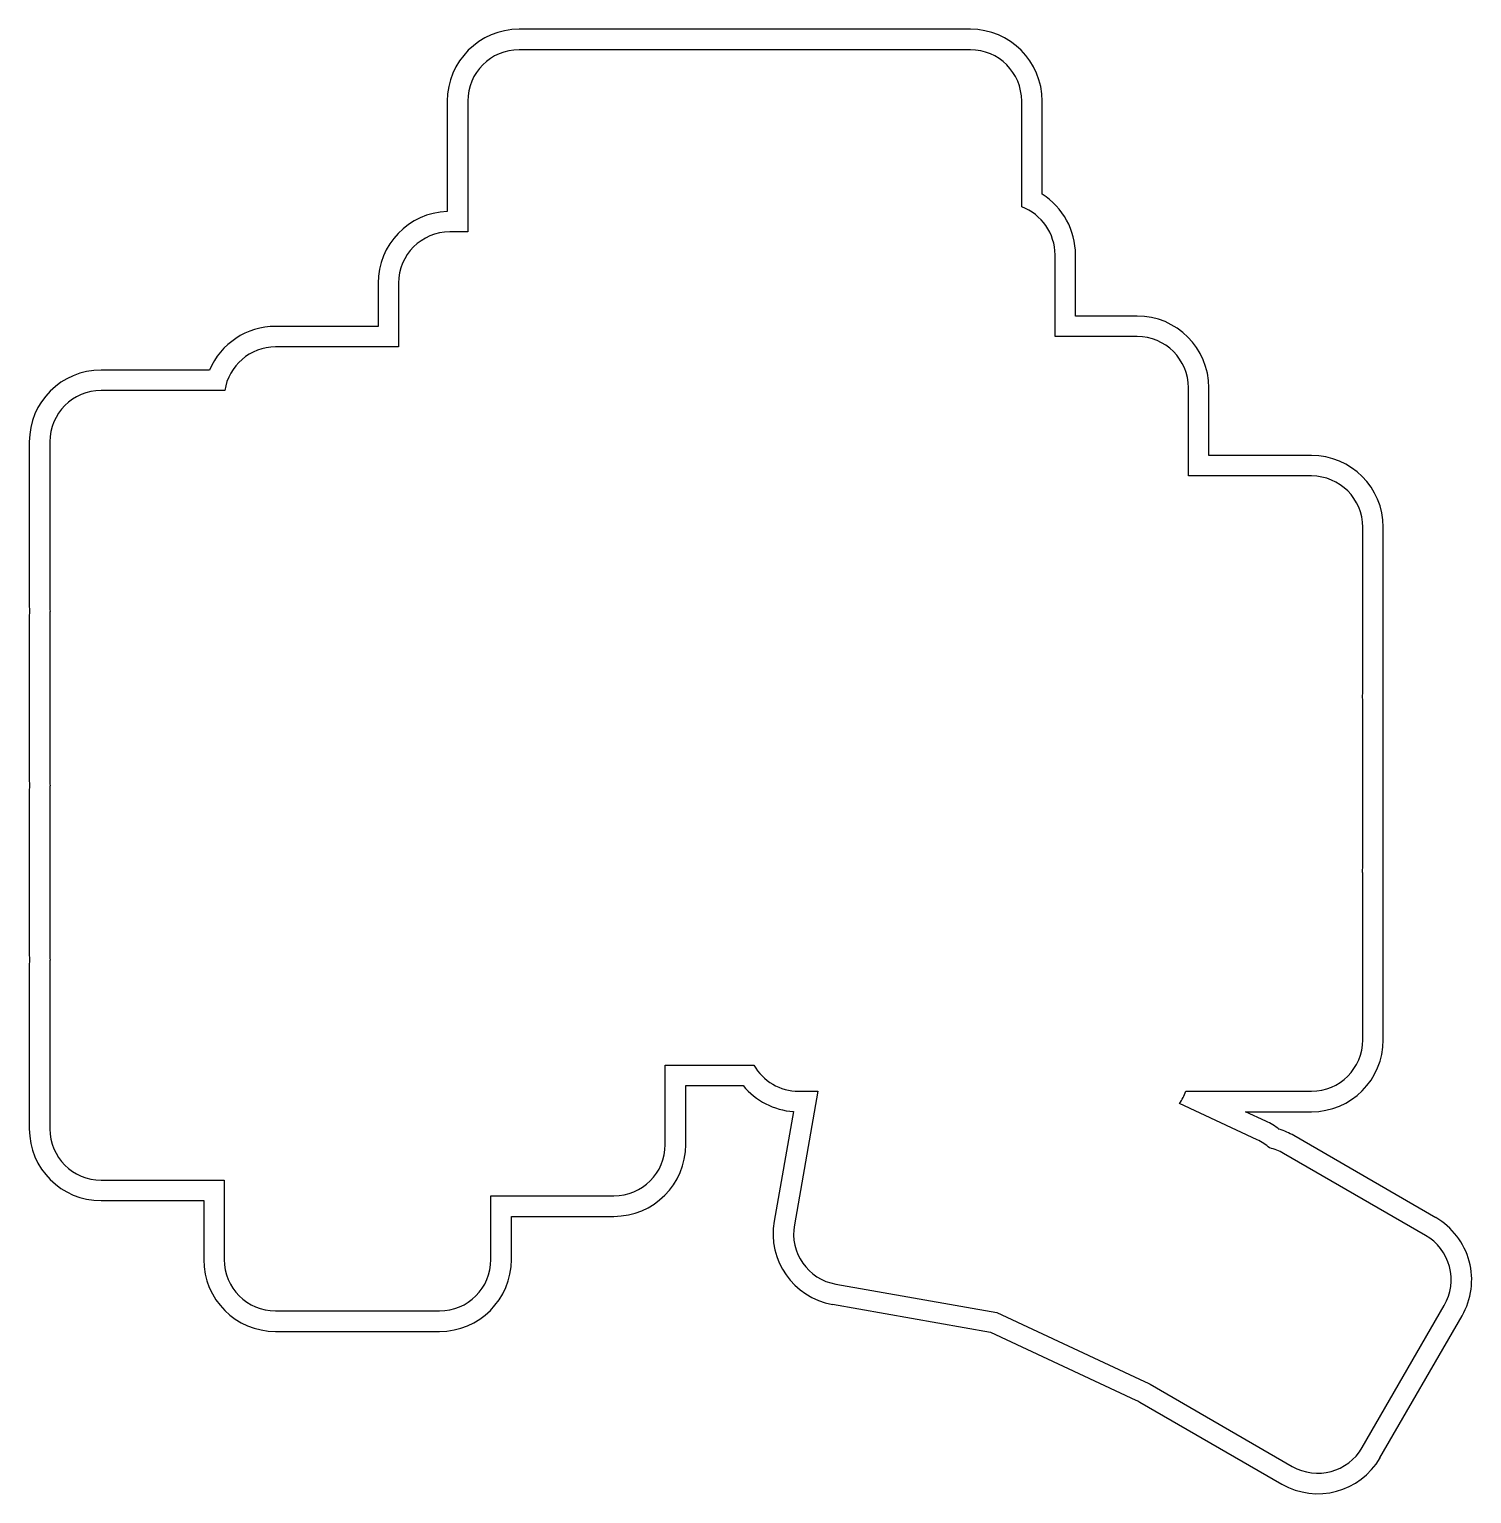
# Model space of a CAD drawing. Header units: millimetres. Extents: x 20 to 161, y -177 to -34.
import ezdxf

# ---------------------------------------------------------------- set-up
doc = ezdxf.new("R2010")
doc.units = ezdxf.units.MM

msp = doc.modelspace()

# ---------------------------------------------------------------- linework, layer by layer
for p, q in [((111.75, -33.77), (67.75, -33.77)), ((111.75, -35.77), (67.75, -35.77)), ((60.75, -40.77), (60.75, -51.53)), ((62.75, -40.77), (62.75, -53.53)), ((116.75, -51.09), (116.75, -40.77)), ((118.75, -49.86), (118.75, -40.77)), ((62.75, -53.53), (61, -53.53)), ((120, -63.73), (120, -55.77)), ((122, -61.73), (122, -55.77)), ((54, -58.53), (54, -62.75)), ((56, -58.53), (56, -64.75)), ((54, -62.75), (44, -62.75)), ((128, -61.73), (122, -61.73)), ((128, -63.73), (120, -63.73)), ((56, -64.75), (44, -64.75)), ((37.56, -67), (27, -67)), ((39.06, -69), (27, -69)), ((133, -77.33), (133, -68.73)), ((135, -75.33), (135, -68.73)), ((20, -74), (20, -90)), ((22, -74), (22, -90)), ((145, -75.33), (135, -75.33)), ((145, -77.33), (133, -77.33)), ((150, -98.33), (150, -82.33)), ((152, -98.33), (152, -82.33)), ((20, -91), (20, -107)), ((22, -91), (22, -107)), ((150, -115.33), (150, -99.33)), ((152, -115.33), (152, -99.33)), ((20, -108), (20, -124)), ((22, -108), (22, -124)), ((150, -132.33), (150, -116.33)), ((152, -132.33), (152, -116.33)), ((20, -125), (20, -141)), ((22, -125), (22, -141)), ((82, -142.53), (82, -134.78)), ((82, -134.78), (90.64, -134.78)), ((84, -142.53), (84, -136.78)), ((84, -136.78), (89.6, -136.78)), ((96.88, -137.33), (94.59, -150.35)), ((95, -137.33), (96.88, -137.33)), ((132.74, -137.33), (145, -137.33)), ((94.5, -139.31), (92.62, -150)), ((139.72, -142.06), (132.14, -138.53)), ((140.56, -140.25), (138.58, -139.33)), ((138.58, -139.33), (145, -139.33)), ((157.12, -149.66), (143.27, -141.66)), ((156.12, -151.39), (142.27, -143.39)), ((27, -146), (39, -146)), ((39, -146), (39, -153.75)), ((27, -148), (37, -148)), ((37, -148), (37, -153.75)), ((65, -153.75), (65, -147.53)), ((65, -147.53), (77, -147.53)), ((67, -153.75), (67, -149.53)), ((67, -149.53), (77, -149.53)), ((98.64, -156.14), (114.31, -158.91)), ((98.3, -158.11), (113.7, -160.83)), ((149.95, -172.08), (157.95, -158.22)), ((44, -158.75), (60, -158.75)), ((114.31, -158.91), (128.73, -165.63)), ((151.68, -173.08), (159.68, -159.22)), ((44, -160.75), (60, -160.75)), ((113.7, -160.83), (127.88, -167.44)), ((129.27, -165.91), (143.12, -173.91)), ((128.27, -167.64), (142.12, -175.64))]:
    msp.add_line(p, q)
for centre, radius, start, end in [((67.75, -40.77), 7, 90, 180), ((111.75, -40.77), 7, 0, 90), ((67.75, -40.77), 5, 90, 180), ((111.75, -40.77), 5, 0, 90), ((115, -55.77), 7, 0, 57.6076), ((115, -55.77), 5, 0, 69.5127), ((61, -58.53), 7, 92.0467, 180), ((61, -58.53), 5, 90, 180), ((44, -69.75), 7, 90, 156.8676), ((128, -68.73), 7, 0, 90), ((128, -68.73), 5, 0, 90), ((44, -69.75), 5, 90, 171.3731), ((27, -74), 7, 90, 180), ((27, -74), 5, 90, 180), ((145, -82.33), 7, 0, 90), ((145, -82.33), 5, 0, 90), ((27, -90), 7, 180, 184.096), ((27, -91), 7, 175.904, 180), ((27, -90), 5, 180, 185.7392), ((27, -91), 5, 174.2608, 180), ((145, -98.33), 5, 354.2608, 360), ((145, -98.33), 7, 355.904, 360), ((145, -99.33), 5, 0, 5.7392), ((145, -99.33), 7, 0, 4.096), ((27, -107), 7, 180, 184.096), ((27, -107), 5, 180, 185.7392), ((27, -108), 7, 175.904, 180), ((27, -108), 5, 174.2608, 180), ((145, -115.33), 5, 354.2608, 360), ((145, -115.33), 7, 355.904, 360), ((145, -116.33), 5, 0, 5.7392), ((145, -116.33), 7, 0, 4.096), ((27, -124), 7, 180, 184.096), ((27, -124), 5, 180, 185.7392), ((27, -125), 7, 175.904, 180), ((27, -125), 5, 174.2608, 180), ((145, -132.33), 7, 270, 360), ((145, -132.33), 5, 270, 360), ((95, -132.33), 5, 209.3406, 270), ((95, -132.33), 7, 219.473, 265.9357), ((128, -135.73), 5, 325.9103, 341.3371), ((27, -141), 7, 180, 270), ((27, -141), 5, 180, 270), ((137.6, -146.6), 7, 52.4692, 65), ((139.77, -147.72), 7, 60, 72.5308), ((77, -142.53), 7, 270, 360), ((77, -142.53), 5, 270, 360), ((137.6, -146.6), 5, 48.3862, 65), ((139.77, -147.72), 5, 60, 76.6138), ((153.62, -155.72), 7, 330, 420), ((99.51, -151.22), 7, 170, 260), ((99.51, -151.22), 5, 170, 259.9906), ((153.62, -155.72), 5, 330, 420), ((44, -153.75), 7, 180, 270), ((44, -153.75), 5, 180, 270), ((60, -153.75), 7, 270, 360), ((60, -153.75), 5, 270, 360), ((98.99, -154.17), 4, 259.9804, 260), ((130.84, -161.1), 5, 245, 248.4849), ((131.77, -161.58), 5, 236.5151, 240), ((130.84, -161.1), 7, 245, 246.7711), ((131.77, -161.58), 7, 238.2289, 240), ((145.62, -169.58), 5, 240, 330), ((145.62, -169.58), 7, 240, 330)]:
    msp.add_arc(centre, radius, start, end)

doc.saveas('drawing.dxf')
